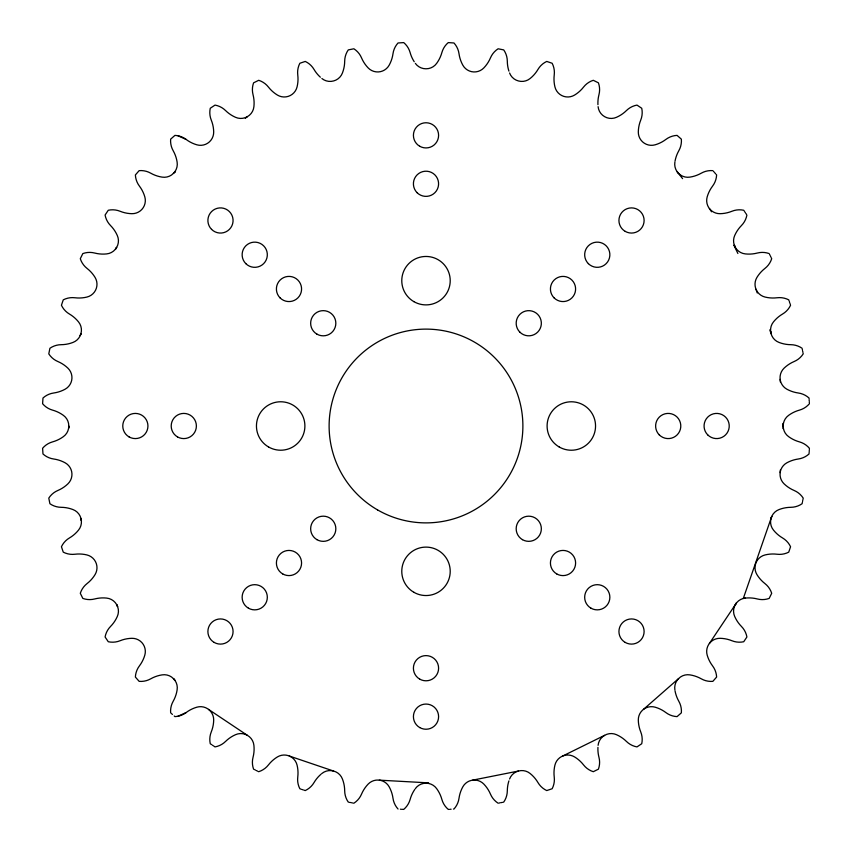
<?xml version="1.0" encoding="UTF-8"?>
<svg xmlns="http://www.w3.org/2000/svg" width="852" height="852" viewBox="0 0 852 852"><rect width="100%" height="100%" fill="white"/><g stroke="black" fill="none" stroke-linecap="round" stroke-linejoin="round"><path stroke-width="1.28" d="M809.368 448.738L809.4 448.269A20.043 20.043 0 0 0 799.421 441.868A33.324 33.324 0 0 1 788.59 436.629A13.472 13.174 -26.9 0 1 783.212 426L783.041 423.412M809.315 449.696L809.251 450.644M780.155 472.626L780.326 470.038M783.041 428.588L783.35 423.945L783.212 426A13.472 13.174 26.9 0 1 788.59 415.371A33.324 33.324 0 0 1 799.421 410.132A20.043 20.043 0 0 0 809.4 403.731M809.198 451.592L809.123 452.54M809.059 453.488L809.027 453.967A20.043 20.043 0 0 1 798.292 459.004A33.324 33.324 0 0 0 786.875 462.796A13.174 13.174 0 0 0 784.106 483.861A33.324 33.324 0 0 0 794.149 490.475A20.043 20.043 0 0 1 803.212 498.122L802.946 499.528M802.754 500.454L802.573 501.391M802.382 502.329L802.094 503.724A20.043 20.043 0 0 1 790.805 507.313A33.324 33.324 0 0 0 778.994 509.581A13.472 13.174 41.9 0 0 771.039 518.453L743.295 598.466L745.33 598.093A33.324 33.324 0 0 1 757.332 598.967A20.043 20.043 0 0 0 769.164 598.413L771.699 593.29A20.043 20.043 0 0 0 764.926 583.567A33.324 33.324 0 0 1 756.927 574.578A13.174 13.174 0 0 1 765.064 554.94A33.324 33.324 0 0 1 777.067 554.237A20.043 20.043 0 0 0 788.739 552.149L790.571 546.739A20.043 20.043 0 0 0 782.583 537.974A33.324 33.324 0 0 1 773.488 530.114A13.472 13.174 -11.9 0 1 771.039 518.453L771.71 516.504L771.039 518.453M643.452 709.396L678.586 678.586A13.472 13.174 71.9 0 1 689.907 674.88A33.324 33.324 0 0 1 701.271 678.82A20.043 20.043 0 0 0 712.847 681.355L716.617 677.063A20.043 20.043 0 0 0 712.591 665.913A33.324 33.324 0 0 1 707.192 655.167A13.174 13.174 0 0 1 720.132 638.308A33.324 33.324 0 0 1 731.921 640.736A20.043 20.043 0 0 0 743.732 641.737L746.906 636.987A20.043 20.043 0 0 0 741.453 626.454A33.324 33.324 0 0 1 734.701 616.497A13.472 13.174 3.1 0 1 735.351 604.601L736.511 602.896L709.396 643.452M170.996 713.167L170.645 712.847A20.043 20.043 0 0 1 173.18 701.271A33.324 33.324 0 0 0 177.12 689.907A13.472 13.174 -18.1 0 0 173.414 678.586L174.766 680.141L173.414 678.586A13.472 13.174 -71.9 0 0 162.093 674.88A33.324 33.324 0 0 0 150.729 678.82A20.043 20.043 0 0 1 139.153 681.355L135.383 677.063A20.043 20.043 0 0 1 139.409 665.913A33.324 33.324 0 0 0 144.808 655.167A13.174 13.174 0 0 0 131.868 638.308A33.324 33.324 0 0 0 120.079 640.736A20.043 20.043 0 0 1 108.268 641.737L105.094 636.987A20.043 20.043 0 0 1 110.547 626.454A33.324 33.324 0 0 0 117.299 616.497A13.472 13.174 -3.1 0 0 116.649 604.601L117.555 606.464L116.649 604.601A13.472 13.174 -56.9 0 0 106.67 598.093A33.324 33.324 0 0 0 94.668 598.967A20.043 20.043 0 0 1 82.836 598.413L80.301 593.29A20.043 20.043 0 0 1 87.074 583.567A33.324 33.324 0 0 0 95.073 574.578A13.174 13.174 0 0 0 86.936 554.94A33.324 33.324 0 0 0 74.933 554.237A20.043 20.043 0 0 1 63.261 552.149L61.429 546.739A20.043 20.043 0 0 1 69.417 537.974A33.324 33.324 0 0 0 78.512 530.114A13.472 13.174 11.9 0 0 80.961 518.453L81.355 520.476L80.961 518.453A13.472 13.174 -41.9 0 0 73.006 509.581A33.324 33.324 0 0 0 61.195 507.313A20.043 20.043 0 0 1 49.906 503.724L48.788 498.122A20.043 20.043 0 0 1 57.851 490.475A33.324 33.324 0 0 0 67.894 483.861A13.174 13.174 0 0 0 65.125 462.796A33.324 33.324 0 0 0 53.708 459.004A20.043 20.043 0 0 1 42.973 453.967L42.6 448.269A20.043 20.043 0 0 1 52.579 441.868A33.324 33.324 0 0 0 63.41 436.629A13.472 13.174 26.9 0 0 68.788 426L68.65 428.055L68.788 426A13.472 13.174 -26.9 0 0 63.41 415.371A33.324 33.324 0 0 0 52.579 410.132A20.043 20.043 0 0 1 42.6 403.731L42.973 398.033A20.043 20.043 0 0 1 53.708 392.996A33.324 33.324 0 0 0 65.125 389.204A13.174 13.174 0 0 0 67.894 368.139A33.324 33.324 0 0 0 57.851 361.525A20.043 20.043 0 0 1 48.788 353.878L49.906 348.276A20.043 20.043 0 0 1 61.195 344.687A33.324 33.324 0 0 0 73.006 342.419A13.472 13.174 41.9 0 0 80.961 333.547L80.29 335.496L80.961 333.547A13.472 13.174 -11.9 0 0 78.512 321.886A33.324 33.324 0 0 0 69.417 314.026A20.043 20.043 0 0 1 61.429 305.261L63.261 299.851A20.043 20.043 0 0 1 74.933 297.763A33.324 33.324 0 0 0 86.936 297.06A13.174 13.174 0 0 0 95.073 277.422A33.324 33.324 0 0 0 87.074 268.433A20.043 20.043 0 0 1 80.301 258.71L82.836 253.587A20.043 20.043 0 0 1 94.668 253.033A33.324 33.324 0 0 0 106.67 253.907A13.472 13.174 56.9 0 0 116.649 247.399L115.489 249.103L116.649 247.399A13.472 13.174 3.1 0 0 117.299 235.503A33.324 33.324 0 0 0 110.547 225.546A20.043 20.043 0 0 1 105.094 215.013L108.268 210.263A20.043 20.043 0 0 1 120.079 211.264A33.324 33.324 0 0 0 131.868 213.692A13.174 13.174 0 0 0 144.808 196.833A33.324 33.324 0 0 0 139.409 186.087A20.043 20.043 0 0 1 135.383 174.937L139.153 170.645A20.043 20.043 0 0 1 150.729 173.18A33.324 33.324 0 0 0 162.093 177.12A13.472 13.174 71.9 0 0 173.414 173.414L175.501 171.816M245.312 118.247L247.399 116.649A13.472 13.174 33.1 0 0 253.907 106.67A33.324 33.324 0 0 0 253.033 94.668A20.043 20.043 0 0 1 253.587 82.836L258.71 80.301A20.043 20.043 0 0 1 268.433 87.074A33.324 33.324 0 0 0 277.422 95.073A13.174 13.174 0 0 0 297.06 86.936A33.324 33.324 0 0 0 297.763 74.933A20.043 20.043 0 0 1 299.851 63.261L305.261 61.429A20.043 20.043 0 0 1 314.026 69.417A33.324 33.324 0 0 0 320.352 77.202M562.703 756.022L604.601 735.351A13.472 13.174 86.9 0 1 616.497 734.701A33.324 33.324 0 0 1 626.454 741.453A20.043 20.043 0 0 0 636.987 746.906L641.737 743.732A20.043 20.043 0 0 0 640.736 731.921A33.324 33.324 0 0 1 638.308 720.132A13.174 13.174 0 0 1 655.167 707.192A33.324 33.324 0 0 1 665.913 712.591A20.043 20.043 0 0 0 677.063 716.617L681.355 712.847A20.043 20.043 0 0 0 678.82 701.271A33.324 33.324 0 0 1 675.05 690.897M177.919 716.255L186.087 712.591A33.324 33.324 0 0 1 196.833 707.192A13.174 13.174 0 0 1 213.692 720.132A33.324 33.324 0 0 1 211.264 731.921A20.043 20.043 0 0 0 210.263 743.732L211.445 744.531M502.786 802.286L503.724 802.094A20.043 20.043 0 0 0 507.313 790.805A33.324 33.324 0 0 1 508.91 780.89M501.86 802.477L500.923 802.669M472.626 780.155L518.453 771.039A13.472 13.174 -78.1 0 1 530.114 773.488A33.324 33.324 0 0 1 537.974 782.583A20.043 20.043 0 0 0 546.739 790.571L552.149 788.739A20.043 20.043 0 0 0 554.237 777.067A33.324 33.324 0 0 1 554.94 765.064A13.174 13.174 0 0 1 574.578 756.927A33.324 33.324 0 0 1 583.567 764.926A20.043 20.043 0 0 0 593.29 771.699L598.413 769.164A20.043 20.043 0 0 0 598.967 757.332A33.324 33.324 0 0 1 597.934 747.342M499.986 802.85L499.059 803.031M428.609 782.871L379.374 780.155M453.488 809.059L453.967 809.027A20.043 20.043 0 0 0 459.004 798.292A33.324 33.324 0 0 1 462.796 786.875A13.174 13.174 0 0 1 483.861 784.106A33.324 33.324 0 0 1 490.475 794.149A20.043 20.043 0 0 0 498.122 803.212M451.113 809.219L450.165 809.283M449.217 809.347L448.269 809.4A20.043 20.043 0 0 1 441.868 799.421A33.324 33.324 0 0 0 436.629 788.59A13.472 13.174 -63.1 0 0 426 783.212A13.472 13.174 63.1 0 0 415.371 788.59M402.304 809.315L403.731 809.4A20.043 20.043 0 0 0 410.132 799.421A33.324 33.324 0 0 1 414.786 789.421M401.356 809.251L400.408 809.198M353.41 803.127L353.878 803.212A20.043 20.043 0 0 0 361.525 794.149A33.324 33.324 0 0 1 368.139 784.106A13.174 13.174 0 0 1 389.204 786.875A33.324 33.324 0 0 1 392.996 798.292A20.043 20.043 0 0 0 398.033 809.027M352.472 802.946L351.546 802.754M350.609 802.573L349.671 802.382M348.745 802.19L348.276 802.094A20.043 20.043 0 0 1 344.687 790.805A33.324 33.324 0 0 0 342.419 778.994A13.472 13.174 -48.1 0 0 333.547 771.039L289.297 756.022M303.908 790.123L305.261 790.571A20.043 20.043 0 0 0 314.026 782.583A33.324 33.324 0 0 1 321.108 774.127M303.003 789.815L302.098 789.516M301.203 789.208L299.851 788.739A20.043 20.043 0 0 1 297.763 777.067A33.324 33.324 0 0 0 297.06 765.064A13.174 13.174 0 0 0 277.422 756.927A33.324 33.324 0 0 0 268.433 764.926A20.043 20.043 0 0 1 258.71 771.699L258.284 771.486M177.919 135.745L186.087 139.409A33.324 33.324 0 0 0 196.833 144.808A13.174 13.174 0 0 0 213.692 131.868A33.324 33.324 0 0 0 211.264 120.079A20.043 20.043 0 0 1 210.263 108.268L215.013 105.094A20.043 20.043 0 0 1 225.546 110.547A33.324 33.324 0 0 0 235.503 117.299A13.472 13.174 86.9 0 0 247.399 116.649M257.421 771.071L256.569 770.655M255.717 770.229L254.865 769.803M254.013 769.377L253.587 769.164A20.043 20.043 0 0 1 253.033 757.332A33.324 33.324 0 0 0 253.907 745.33A13.472 13.174 -33.1 0 0 247.399 735.351L208.548 709.396M213.82 746.118L215.013 746.906A20.043 20.043 0 0 0 225.546 741.453A33.324 33.324 0 0 1 235.503 734.701A13.472 13.174 -86.9 0 1 247.399 735.351M213.032 745.585L212.244 745.053M174.213 715.989L174.937 716.617A20.043 20.043 0 0 0 186.087 712.591M172.423 714.423L171.71 713.795M712.847 170.645A20.043 20.043 0 0 0 701.271 173.18A33.324 33.324 0 0 1 689.907 177.12A13.472 13.174 -71.9 0 1 678.586 173.414L677.233 171.859L682.601 178.643M713.486 171.348L714.114 172.061M714.743 172.786L715.371 173.499M715.989 174.213L716.617 174.937A20.043 20.043 0 0 1 712.591 186.087A33.324 33.324 0 0 0 707.192 196.833A13.174 13.174 0 0 0 720.132 213.692A33.324 33.324 0 0 0 731.921 211.264A20.043 20.043 0 0 1 743.732 210.263L744.265 211.051M744.797 211.85L745.319 212.638M709.396 208.548L711.558 211.786M733.913 245.238L737.885 253.491M745.851 213.426L746.373 214.225M769.59 254.439L770.016 255.291M770.442 256.143L770.858 256.995M771.284 257.847L771.699 258.71A20.043 20.043 0 0 1 764.926 268.433A33.324 33.324 0 0 0 756.927 277.422A13.174 13.174 0 0 0 765.064 297.06A33.324 33.324 0 0 0 777.067 297.763A20.043 20.043 0 0 1 788.739 299.851L789.048 300.756M789.357 301.651L789.666 302.556M756.022 289.297L757.268 292.992M769.782 329.862L771.039 333.547A13.472 13.174 -41.9 0 0 778.994 342.419A33.324 33.324 0 0 0 790.805 344.687A20.043 20.043 0 0 1 802.094 348.276M789.974 303.45L790.273 304.356M771.039 333.547L770.645 331.524L771.039 333.547A13.472 13.174 11.9 0 1 773.488 321.886A33.324 33.324 0 0 1 782.583 314.026A20.043 20.043 0 0 0 790.571 305.261M802.286 349.213L802.477 350.14M802.669 351.077L802.85 352.014M803.031 352.941L803.212 353.878A20.043 20.043 0 0 1 794.149 361.525A33.324 33.324 0 0 0 784.106 368.139A13.174 13.174 0 0 0 786.875 389.204A33.324 33.324 0 0 0 798.292 392.996A20.043 20.043 0 0 1 809.027 398.033L809.091 398.981M809.155 399.929L809.219 400.887M780.155 379.374L780.326 381.962M809.283 401.835L809.347 402.783M678.586 173.414A13.472 13.174 -18.1 0 1 674.88 162.093M598.093 106.67A13.472 13.174 -33.1 0 0 604.601 116.649A13.472 13.174 -86.9 0 0 616.497 117.299A33.324 33.324 0 0 0 626.454 110.547A20.043 20.043 0 0 1 636.987 105.094L641.737 108.268A20.043 20.043 0 0 1 640.736 120.079A33.324 33.324 0 0 0 638.308 131.868A13.174 13.174 0 0 0 655.167 144.808A33.324 33.324 0 0 0 665.913 139.409A20.043 20.043 0 0 1 677.063 135.383L681.355 139.153A20.043 20.043 0 0 1 678.82 150.729A33.324 33.324 0 0 0 675.05 161.103M509.581 73.006A13.472 13.174 -48.1 0 0 518.453 80.961A13.472 13.174 78.1 0 0 530.114 78.512A33.324 33.324 0 0 0 537.974 69.417A20.043 20.043 0 0 1 546.739 61.429L552.149 63.261A20.043 20.043 0 0 1 554.237 74.933A33.324 33.324 0 0 0 554.94 86.936A13.174 13.174 0 0 0 574.578 95.073A33.324 33.324 0 0 0 583.567 87.074A20.043 20.043 0 0 1 593.29 80.301L598.413 82.836A20.043 20.043 0 0 1 598.967 94.668A33.324 33.324 0 0 0 597.934 104.658M415.371 63.41A13.472 13.174 -63.1 0 0 426 68.788A13.472 13.174 63.1 0 0 436.629 63.41A33.324 33.324 0 0 0 441.868 52.579A20.043 20.043 0 0 1 448.269 42.6L453.967 42.973A20.043 20.043 0 0 1 459.004 53.708A33.324 33.324 0 0 0 462.796 65.125A13.174 13.174 0 0 0 483.861 67.894A33.324 33.324 0 0 0 490.475 57.851A20.043 20.043 0 0 1 498.122 48.788L503.724 49.906A20.043 20.043 0 0 1 507.313 61.195A33.324 33.324 0 0 0 508.91 71.11M321.886 78.512A13.472 13.174 -78.1 0 0 333.547 80.961A13.472 13.174 48.1 0 0 342.419 73.006A33.324 33.324 0 0 0 344.687 61.195A20.043 20.043 0 0 1 348.276 49.906L353.878 48.788A20.043 20.043 0 0 1 361.525 57.851A33.324 33.324 0 0 0 368.139 67.894A13.174 13.174 0 0 0 389.204 65.125A33.324 33.324 0 0 0 392.996 53.708A20.043 20.043 0 0 1 398.033 42.973L403.731 42.6A20.043 20.043 0 0 1 410.132 52.579A33.324 33.324 0 0 0 414.232 61.749M173.414 173.414A13.472 13.174 18.1 0 0 177.12 162.093A33.324 33.324 0 0 0 173.18 150.729A20.043 20.043 0 0 1 170.645 139.153L174.937 135.383A20.043 20.043 0 0 1 186.087 139.409M321.886 773.488A13.472 13.174 78.1 0 1 333.547 771.039M509.581 778.994A13.472 13.174 48.1 0 1 518.453 771.039M598.093 745.33A13.472 13.174 33.1 0 1 604.601 735.351M674.88 689.907A13.472 13.174 18.1 0 1 678.586 678.586M735.351 604.601A13.472 13.174 56.9 0 1 745.33 598.093M746.906 215.013A20.043 20.043 0 0 1 741.453 225.546A33.324 33.324 0 0 0 734.701 235.503A13.472 13.174 -3.1 0 0 735.351 247.399A13.472 13.174 -56.9 0 0 745.33 253.907A33.324 33.324 0 0 0 757.332 253.033A20.043 20.043 0 0 1 769.164 253.587M735.351 247.399L734.445 245.536L735.351 247.399M519.858 332.142A12.599 12.599 0 0 0 540.924 326.497A12.599 12.599 0 0 0 525.503 311.076A12.599 12.599 0 0 0 519.858 332.142M316.944 334.144A12.599 12.599 0 0 0 335.837 323.238A12.599 12.599 0 0 0 316.944 312.333A12.599 12.599 0 0 0 316.944 334.144M316.944 539.667A12.599 12.599 0 0 0 335.837 528.762A12.599 12.599 0 0 0 316.944 517.856A12.599 12.599 0 0 0 316.944 539.667M522.468 539.667A12.599 12.599 0 0 0 541.35 528.762A12.599 12.599 0 0 0 522.468 517.856A12.599 12.599 0 0 0 522.468 539.667M377.553 509.901A96.883 96.883 0 0 0 522.883 426A96.883 96.883 0 0 0 377.553 342.099A96.883 96.883 0 0 0 377.553 509.901M413.891 301.651A24.218 24.218 0 0 0 450.218 280.67A24.218 24.218 0 0 0 413.891 259.7A24.218 24.218 0 0 0 413.891 301.651M268.561 446.97A24.218 24.218 0 0 0 304.899 426A24.218 24.218 0 0 0 268.561 405.019A24.218 24.218 0 0 0 268.561 446.97M413.891 592.3A24.218 24.218 0 0 0 450.218 571.33A24.218 24.218 0 0 0 413.891 550.349A24.218 24.218 0 0 0 413.891 592.3M559.21 446.98A24.218 24.218 0 0 0 595.548 426A24.218 24.218 0 0 0 559.21 405.03A24.218 24.218 0 0 0 559.21 446.98M417.097 192.701A12.599 12.599 0 0 0 438.162 187.046A12.599 12.599 0 0 0 422.741 171.625A12.599 12.599 0 0 0 417.097 192.701M419.706 146.256A12.599 12.599 0 0 0 438.599 135.351A12.599 12.599 0 0 0 419.706 124.445A12.599 12.599 0 0 0 419.706 146.256M280.084 297.891A12.599 12.599 0 0 0 301.15 292.247A12.599 12.599 0 0 0 285.729 276.825A12.599 12.599 0 0 0 280.084 297.891M245.823 263.641A12.599 12.599 0 0 0 266.9 257.996A12.599 12.599 0 0 0 251.468 242.564A12.599 12.599 0 0 0 245.823 263.641M211.573 229.38A12.599 12.599 0 0 0 232.649 223.735A12.599 12.599 0 0 0 217.217 208.314A12.599 12.599 0 0 0 211.573 229.38M177.493 436.906A12.599 12.599 0 0 0 196.386 426A12.599 12.599 0 0 0 177.493 415.094A12.599 12.599 0 0 0 177.493 436.906M129.057 436.906A12.599 12.599 0 0 0 147.939 426A12.599 12.599 0 0 0 129.057 415.094A12.599 12.599 0 0 0 129.057 436.906M282.694 573.918A12.599 12.599 0 0 0 301.576 563.012A12.599 12.599 0 0 0 282.694 552.107A12.599 12.599 0 0 0 282.694 573.918M248.433 608.179A12.599 12.599 0 0 0 267.326 597.263A12.599 12.599 0 0 0 248.433 586.357A12.599 12.599 0 0 0 248.433 608.179M214.182 642.429A12.599 12.599 0 0 0 233.075 631.524A12.599 12.599 0 0 0 214.182 620.618A12.599 12.599 0 0 0 214.182 642.429M419.706 679.119A12.599 12.599 0 0 0 438.599 668.213A12.599 12.599 0 0 0 419.706 657.297A12.599 12.599 0 0 0 419.706 679.119M419.706 727.555A12.599 12.599 0 0 0 438.599 716.649A12.599 12.599 0 0 0 419.706 705.744A12.599 12.599 0 0 0 419.706 727.555M556.718 573.918A12.599 12.599 0 0 0 575.611 563.012A12.599 12.599 0 0 0 556.718 552.107A12.599 12.599 0 0 0 556.718 573.918M590.968 608.179A12.599 12.599 0 0 0 609.862 597.263A12.599 12.599 0 0 0 590.968 586.357A12.599 12.599 0 0 0 590.968 608.179M625.219 642.429A12.599 12.599 0 0 0 644.112 631.524A12.599 12.599 0 0 0 625.219 620.618A12.599 12.599 0 0 0 625.219 642.429M659.299 434.903A12.599 12.599 0 0 0 680.375 429.259A12.599 12.599 0 0 0 664.954 413.838A12.599 12.599 0 0 0 659.299 434.903M707.746 434.903A12.599 12.599 0 0 0 728.811 429.259A12.599 12.599 0 0 0 713.39 413.838A12.599 12.599 0 0 0 707.746 434.903M554.109 297.891A12.599 12.599 0 0 0 575.175 292.247A12.599 12.599 0 0 0 559.753 276.825A12.599 12.599 0 0 0 554.109 297.891M588.359 263.641A12.599 12.599 0 0 0 609.436 257.996A12.599 12.599 0 0 0 594.004 242.564A12.599 12.599 0 0 0 588.359 263.641M625.219 231.382A12.599 12.599 0 0 0 644.112 220.476A12.599 12.599 0 0 0 625.219 209.571A12.599 12.599 0 0 0 625.219 231.382"/></g></svg>
